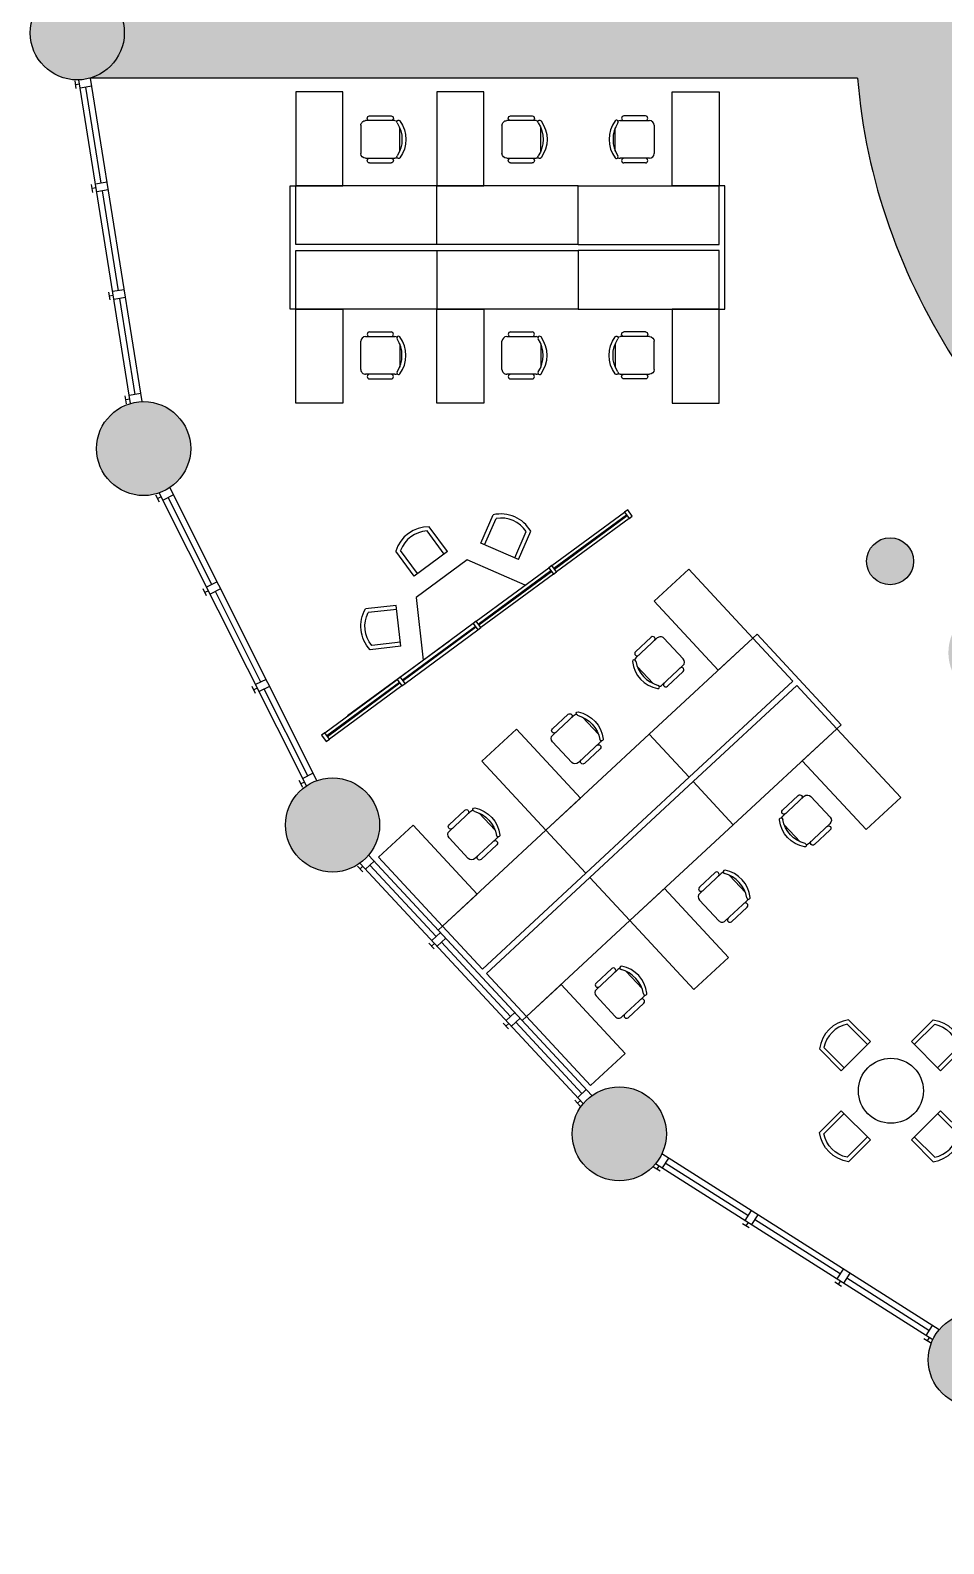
# Model space of a CAD drawing. Header units: centimetres. Extents: x -2286 to 2286, y -2018 to 2018.
# Drawn here: x -2286 to -1102, y -1959 to 3 of the extents above; entities that cross this region are included whole.
import ezdxf

# ---------------------------------------------------------------- set-up
doc = ezdxf.new("R2010")
doc.units = ezdxf.units.CM
doc.header["$LTSCALE"] = 48
doc.header["$MEASUREMENT"] = 0
doc.layers.get('0').update_dxf_attribs({"linetype": 'CONTINUOUS'})
for name, color, linetype, true_color in [('A-flor-fill', 7, 'CONTINUOUS', 0xe8eafd), ('A-furn', 7, 'CONTINUOUS', 0x007300), ('A-furn-glass', 7, 'CONTINUOUS', 0x009494), ('A-furn-syst', 7, 'CONTINUOUS', 0x850000), ('A-shel-fill', 7, 'CONTINUOUS', 0x949494)]:
    doc.layers.add(name, color=color, linetype=linetype, true_color=true_color)
doc.layers.add('A-flor-patn', color=5, linetype='CONTINUOUS')
doc.layers.add('A-wall-shel', color=9, linetype='CONTINUOUS')

# ---------------------------------------------------------------- blocks, each defined once
blk = doc.blocks.new('OfficeChair')
at = {"color": 0}
for p, q in [((-9.599999999999909, 2.400000000000091), (-9.599999999999909, 17.40000000000009)), ((-5.952091793397813, 19.79999999999995), (5.952091793397813, 19.79999999999995)), ((9.599999999999909, 17.40000000000009), (9.599999999999909, 2.400000000000091)), ((-12, 4.400000000000091), (-12, 15.40000000000009)), ((12, 4.400000000000091), (12, 15.40000000000009)), ((7.199999999999818, 0), (-7.199999999999818, 0))]:
    blk.add_line(p, q, dxfattribs=at)
for centre, radius, start, end in [((-10.80000000000018, 15.40000000000009), 1.2, 0, 180), ((-8.93427515625126, 19.21854397323614), 0.8634848993067097, 126.1745029890212, 306.1745029890212), ((-7.199999999999818, 17.40000000000009), 2.4, 153.7164312021626, 180), ((0, 7), 16, 53.8254970109788, 126.1745029890212), ((0, 5.258873381212197), 15.71215325983861, 57.57575250459609, 122.4242474954039), ((8.93427515625126, 19.21854397323614), 0.8634848993067097, 233.8254970109788, 53.8254970109788), ((7.199999999999818, 17.40000000000009), 2.4, 0, 26.28356879783745), ((10.80000000000018, 15.40000000000009), 1.2, 0, 180), ((-10.80000000000018, 4.400000000000091), 1.2, 180, 0), ((-7.199999999999818, 2.400000000000091), 2.4, 180, 270), ((7.199999999999818, 2.400000000000091), 2.4, 270, 0), ((10.80000000000018, 4.400000000000091), 1.2, 180, 0)]:
    blk.add_arc(centre, radius, start, end, dxfattribs=at)
blk = doc.blocks.new('CoffeeChair')
at = {"linetype": 'Continuous'}
for p, q in [((-10.49999999978263, -6.756363620752381e-05), (-10.50010151138667, 15.77575360218032)), ((10.49999999978286, 6.756363620752381e-05), (10.4998984887593, 15.77579851126859)), ((-8.399999999825923, -5.405090894328168e-05), (-8.400094464599533, 14.68062594878722)), ((8.399999999826377, 5.405090894328168e-05), (8.399905535052767, 14.68073405060511)), ((10.49999999978286, 6.756363620752381e-05), (-10.49999999978263, -6.756363620752381e-05))]:
    blk.add_line(p, q, dxfattribs=at)
for radius, start, end in [(17.54929558892543, 53.25083670738347, 126.7494083498814), (15.44929558892548, 57.06374148575811, 122.9369358688072)]:
    blk.add_arc((-7.144025016714295e-05, 1.714205174906283), radius, start, end, dxfattribs=at)

msp = doc.modelspace()

# ---------------------------------------------------------------- hatches: boundary and pattern name
at = {"layer": 'A-flor-fill'}
h = msp.add_hatch(color=256, dxfattribs=at)
h.dxf.hatch_style = 1
h.paths.add_polyline_path([(1038.39236687405, 1201.298669397598, 1), (916.4723668740497, 1201.298669397598, 1)])
h.paths.add_polyline_path([(1916.516703142678, 128.748963809152, 1), (2099.396703142678, 128.748963809152, 1)])
h.paths.add_polyline_path([(1607.486372009439, -116.9105131654046, 1), (1485.566372009439, -116.9105131654046, 1)])
h.paths.add_polyline_path([(91.55092720561959, 923.9920623268588, 1), (-91.3290727943803, 923.9920623268588, 1)])
h.paths.add_polyline_path([(111.4973584997558, -760.3382769764362, 1), (50.53735849975578, -760.3382769764362, 1)])
h.paths.add_polyline_path([(732.6353299377148, -993.1944696397625, 1), (671.6753299377148, -993.1944696397625, 1)])
h.paths.add_polyline_path([(59.52319557057933, -1204.308879529106, 1), (-123.3568044294208, -1204.308879529106, 1)])
h.paths.add_polyline_path([(-973.8901556576553, -803.5186536380791, 1), (-1095.810155657655, -803.5186536380791, 1)])
h.paths.add_polyline_path([(-1140.830466512913, -685.0511847122086, 1), (-1201.790466512913, -685.0511847122086, 1)])
h.paths.add_polyline_path([(-1052.920558636741, 776.1319916199685, 1), (-1113.880558636741, 776.1319916199685, 1)])
h.paths.add_polyline_path([(-1309.946514832543, 671.0814089904317, 1), (-1127.066514832543, 671.0814089904317, 1)])
h = msp.add_hatch(color=256, dxfattribs=at)
h.dxf.hatch_style = 1
edge = h.paths.add_edge_path()
edge.add_line((-700.9290977978502, 433.0409012155934), (-1082.150927205622, 433.1385325023165))
edge.add_ellipse((3.374644518381619, 0.09367149388262078), major_axis=(-1219.200000930956, 0), ratio=0.7801877187911285, start_angle=332.9183807886959, end_angle=356.4781850931019)
edge.add_line((-1213.522875674057, 58.52482332331467), (-2207.982255270148, 58.52482354280807))
edge.add_arc((-2225.04, 2.220050873802393e-07), 60.96, 0, 73.75061869493283, ccw=False)
edge.add_arc((-2225.04, -2.22005096404132e-07), 60.96000000000001, -73.75061869493283, 4.173214165348327e-07, ccw=False)
edge.add_line((-2207.982255270148, -58.52482354280809), (-1213.508073381322, -58.52482376230438))
edge.add_ellipse((3.374644518381619, 0.09367149388262078), major_axis=(-1219.200000930956, 0), ratio=0.7801877187911285, start_angle=363.5331209494697, end_angle=387.0942941384804)
edge.add_line((-1082.028112448621, -433.1385325022462), (-701.150952186485, -433.2360755188611))
edge.add_line((-701.1509521864849, -433.2360755188611), (-700.9290977978503, 433.0409012155934))
at = {"layer": 'A-shel-fill'}
h = msp.add_hatch(color=256, dxfattribs=at)
h.dxf.hatch_style = 1
h.paths.add_polyline_path([(604.6559894777557, 1897.81034185076, 1), (482.7359894777557, 1897.81034185076, 1)])
h.paths.add_polyline_path([(1121.887274026149, 1720.334428369606, 1), (999.9672740261485, 1720.334428369606, 1)])
h.paths.add_polyline_path([(1461.436914816435, 1427.309968672609, 1), (1583.356914816435, 1427.309968672609, 1)])
h.paths.add_polyline_path([(1833.176967312938, 1026.926460509153, 1), (1955.096967312938, 1026.926460509153, 1)])
h.paths.add_polyline_path([(2199.981485038658, 538.9210484727616, 1), (2078.061485038658, 538.9210484727616, 1)])
h.paths.add_polyline_path([(2164.08, -2.220051555923419e-07, 1), (2286, -2.220051555923419e-07, 1)])
h.paths.add_polyline_path([(2199.981485038658, -538.9210484727616, 1), (2078.061485038658, -538.9210484727616, 1)])
h.paths.add_polyline_path([(1955.096967312938, -1026.926460509153, 1), (1833.176967312938, -1026.926460509153, 1)])
h.paths.add_polyline_path([(1583.356914816435, -1427.309968672609, 1), (1461.436914816435, -1427.309968672609, 1)])
h.paths.add_polyline_path([(1121.887274026149, -1720.334428369606, 1), (999.9672740261485, -1720.334428369606, 1)])
h.paths.add_polyline_path([(604.6559894777557, -1897.81034185076, 1), (482.7359894777557, -1897.81034185076, 1)])
h.paths.add_polyline_path([(-482.7359894777557, -1897.81034185076, 1), (-604.6559894777557, -1897.81034185076, 1)])
h.paths.add_polyline_path([(-999.9672740261484, -1720.334428369606, 1), (-1121.887274026149, -1720.334428369606, 1)])
h.paths.add_polyline_path([(-1461.436914816435, -1427.309968672609, 1), (-1583.356914816435, -1427.309968672609, 1)])
h.paths.add_polyline_path([(-1833.176967312938, -1026.926460509153, 1), (-1955.096967312938, -1026.926460509153, 1)])
h.paths.add_polyline_path([(-2199.981485038658, -538.9210484727616, 1), (-2078.061485038658, -538.9210484727616, 1)])
h.paths.add_polyline_path([(-2164.08, -2.220051555923419e-07, 1), (-2286, -2.220051555923419e-07, 1)])
h.paths.add_polyline_path([(-2078.061485038658, 538.9210484727616, 1), (-2199.981485038658, 538.9210484727616, 1)])
h.paths.add_polyline_path([(-1833.176967312938, 1026.926460509153, 1), (-1955.096967312938, 1026.926460509153, 1)])
h.paths.add_polyline_path([(-1583.356914816435, 1427.309968672609, 1), (-1461.436914816435, 1427.309968672609, 1)])
h.paths.add_polyline_path([(-1121.887274026149, 1720.334428369606, 1), (-999.9672740261484, 1720.334428369606, 1)])
h.paths.add_polyline_path([(-604.6559894777557, 1897.81034185076, 1), (-482.7359894777557, 1897.81034185076, 1)])

# ---------------------------------------------------------------- linework, layer by layer
at = {"layer": 'A-flor-patn'}
msp.add_line((-1213.508073381322, -58.52482376230438), (-2207.982255270148, -58.52482354280808), dxfattribs=at)
msp.add_circle((-1171.310466512913, -685.0511847122086), 30.48, dxfattribs=at)
msp.add_ellipse((3.374644518381619, 0.09367149388262078), major_axis=(-1219.200000930956, 0), ratio=0.7801877187911285, start_param=6.344849900619021, end_param=6.756069948399871, dxfattribs=at)
at = {"layer": 'A-furn'}
for p, q in [((-1758.786897501055, -198.1200000383687), (-1941.666897501097, -198.1200000383687)), ((-1575.906897501013, -198.1200000383687), (-1758.786897501055, -198.1200000383687)), ((-1758.786897501055, -274.3200000383664), (-1758.786897501055, -198.1200000383687)), ((-1575.906897501013, -274.3200000383664), (-1575.906897501013, -198.1200000383687)), ((-1575.906897501013, -198.1200000383687), (-1393.026897500972, -198.1200000383687)), ((-1575.906897501013, -274.3200000383664), (-1575.906897501013, -198.1200000383687)), ((-1758.786897501055, -281.9400000383664), (-1758.786897501055, -358.1400000383641)), ((-1575.906897501013, -281.9400000383664), (-1575.906897501013, -358.1400000383641)), ((-1575.906897501013, -281.9400000383664), (-1575.906897501013, -358.1400000383641)), ((-1758.786897501055, -358.1400000383641), (-1941.666897501097, -358.1400000383641)), ((-1575.906897501013, -358.1400000383641), (-1758.786897501055, -358.1400000383641)), ((-1575.906897501013, -358.1400000383641), (-1393.026897500972, -358.1400000383641)), ((-1483.496483543877, -909.2489938003824), (-1349.475760370175, -784.8161196874165)), ((-1374.617718695059, -1026.517126577341), (-1240.596995521357, -902.0842524643753)), ((-1483.496483543877, -909.2489938003824), (-1617.517206717578, -1033.681867913348)), ((-1431.649452663487, -965.0909617894104), (-1483.496483543877, -909.2489938003824)), ((-1431.649452663487, -965.0909617894104), (-1483.496483543877, -909.2489938003824)), ((-1426.464749575448, -970.6751585883135), (-1374.617718695059, -1026.517126577341)), ((-1426.464749575448, -970.6751585883135), (-1374.617718695059, -1026.517126577341)), ((-1617.517206717578, -1033.681867913348), (-1751.53792989128, -1158.114742026314)), ((-1565.670175837189, -1089.523835902377), (-1617.517206717578, -1033.681867913348)), ((-1374.617718695059, -1026.517126577341), (-1508.638441868761, -1150.950000690307)), ((-1560.48547274915, -1095.108032701279), (-1508.638441868761, -1150.950000690307)), ((-1508.638441868761, -1150.950000690307), (-1642.659165042462, -1275.382874803274))]:
    msp.add_line(p, q, dxfattribs=at)
for points in [[(-1880.706897501094, -198.1200000383687), (-1880.706897501094, -76.20000003836641), (-1941.666897501097, -76.20000003836641), (-1941.666897501097, -198.1200000383687)], [(-1697.826897501053, -198.1200000383687), (-1697.826897501053, -76.20000003836641), (-1758.786897501055, -76.20000003836641), (-1758.786897501055, -198.1200000383687)], [(-1453.986897500974, -198.1200000383687), (-1453.986897500974, -76.20000003836641), (-1393.026897500972, -76.20000003836641), (-1393.026897500972, -198.1200000383687)], [(-1880.706897501094, -358.1400000383641), (-1880.706897501094, -480.0600000383664), (-1941.666897501097, -480.0600000383664), (-1941.666897501097, -358.1400000383641)], [(-1697.826897501053, -358.1400000383641), (-1697.826897501053, -480.0600000383664), (-1758.786897501055, -480.0600000383664), (-1758.786897501055, -358.1400000383641)], [(-1453.986897500974, -358.1400000383641), (-1453.986897500974, -480.0600000383664), (-1393.026897500972, -480.0600000383664), (-1393.026897500972, -358.1400000383641)], [(-1394.1493347614, -826.2937443917306), (-1477.104584170027, -736.9465956092813), (-1432.431009778802, -695.4689709049671), (-1349.475760370175, -784.8161196874165)], [(-1285.270569912583, -943.5618771686893), (-1202.315320503956, -1032.909025951139), (-1157.641746112731, -991.4314012468243), (-1240.596995521357, -902.0842524643753)], [(-1572.843632326353, -992.2042432090341), (-1655.79888173498, -902.857094426585), (-1700.472456126205, -944.3347191308994), (-1617.517206717578, -1033.681867913348)], [(-1706.864355500054, -1116.637117322), (-1789.819604908681, -1027.289968539551), (-1834.493179299907, -1068.767593243865), (-1751.53792989128, -1158.114742026314)], [(-1463.964867477535, -1109.472375985993), (-1381.009618068908, -1198.819524768442), (-1425.683192460134, -1240.297149472756), (-1508.638441868761, -1150.950000690307)], [(-1597.985590651237, -1233.905250098959), (-1515.03034124261, -1323.252398881408), (-1559.703915633835, -1364.730023585723), (-1642.659165042462, -1275.382874803274)]]:
    msp.add_lwpolyline(points, close=True, dxfattribs=at)
at = {"layer": 'A-furn-glass'}
for p, q in [((-1607.10715927439, -694.1293502725109), (-1513.020774726267, -624.8520968435342)), ((-1606.354145650162, -695.1520283654249), (-1512.267761102039, -625.8747749364481)), ((-1705.284256194172, -766.4186581983979), (-1611.197871646048, -697.1414047694224)), ((-1704.531242569944, -767.441336291313), (-1610.444858021821, -698.1640828623363)), ((-1803.461353113954, -838.7079661242866), (-1709.374968565829, -769.4307126953116)), ((-1802.708339489724, -839.7306442171999), (-1708.621954941601, -770.4533907882255)), ((-1901.638450033736, -910.997274050174), (-1807.552065485609, -841.7200206211985)), ((-1900.885436409506, -912.019952143088), (-1806.799051861382, -842.7426987141124))]:
    msp.add_line(p, q, dxfattribs=at)
at = {"layer": 'A-furn-syst'}
for p, q in [((-1949.28689750111, -358.1400000383641), (-1949.28689750111, -198.1200000383687)), ((-1949.28689750111, -198.1200000383687), (-1941.66689750111, -198.1200000383687)), ((-1941.66689750111, -274.3200000383711), (-1941.666897501109, -198.1200000383687)), ((-1385.406897500958, -198.1200000383687), (-1393.026897500958, -198.1200000383687)), ((-1393.026897500958, -274.3200000383711), (-1393.026897500959, -198.1200000383687)), ((-1385.406897500958, -358.1400000383641), (-1385.406897500958, -198.1200000383687)), ((-1758.786897501109, -274.3200000383711), (-1941.66689750111, -274.3200000383711)), ((-1575.906897501068, -274.3200000383711), (-1758.786897501069, -274.3200000383711)), ((-1575.906897500959, -274.3200000383711), (-1393.026897500958, -274.3200000383711)), ((-1941.666897501097, -358.1400000383641), (-1941.666897501097, -281.9400000383664)), ((-1941.666897501097, -281.9400000383664), (-1758.786897501055, -281.9400000383664)), ((-1758.786897501055, -281.9400000383664), (-1575.906897501013, -281.9400000383664)), ((-1393.026897500972, -281.9400000383664), (-1575.906897501013, -281.9400000383664)), ((-1393.026897500972, -358.1400000383641), (-1393.026897500972, -281.9400000383664)), ((-1941.66689750111, -358.1400000383641), (-1949.28689750111, -358.1400000383641)), ((-1393.026897500958, -358.1400000383641), (-1385.406897500958, -358.1400000383641)), ((-1609.742706959188, -690.5499769473105), (-1515.656322411064, -621.2727235183337)), ((-1509.63221341724, -629.4541482616493), (-1603.718597965363, -698.7314016906248)), ((-1707.919803878969, -762.8392848731968), (-1613.833419330846, -693.5620314442218)), ((-1607.809310337022, -701.7434561875374), (-1701.895694885146, -771.0207096165129)), ((-1712.010516250627, -765.8513393701116), (-1806.096900798751, -835.128592799086)), ((-1800.072791804928, -843.310017542401), (-1705.986407256803, -774.0327641134248)), ((-1343.891563571262, -779.6314165993676), (-1349.475760370165, -784.8161196874066)), ((-1297.628729489772, -840.6580876764383), (-1349.475760370166, -784.8161196874079)), ((-1235.012798722444, -896.8995493763267), (-1343.891563571262, -779.6314165993676)), ((-1742.711158903391, -788.4566952003155), (-1874.642103533737, -885.5994808454155)), ((-1904.273997718532, -907.4179007249718), (-1810.187613170409, -838.1406472959968)), ((-1431.649452663444, -965.0909617893766), (-1297.628729489772, -840.6580876764383)), ((-1804.163504176585, -846.322072039313), (-1898.249888724709, -915.5993254682915)), ((-1292.444026401747, -846.2422844753474), (-1426.464749575448, -970.6751585883135)), ((-1240.596995521357, -902.0842524643753), (-1292.444026401747, -846.2422844753474)), ((-1240.596995521347, -902.0842524643657), (-1235.012798722444, -896.8995493763267)), ((-1431.649452663524, -965.0909617894506), (-1565.670175837196, -1089.523835902389)), ((-1560.48547274915, -1095.108032701279), (-1426.464749575448, -970.6751585883135)), ((-1565.670175837226, -1089.523835902417), (-1699.690899010898, -1213.956710015355)), ((-1694.506195922851, -1219.540906814245), (-1560.48547274915, -1095.108032701279)), ((-1757.122126690193, -1163.299445114363), (-1751.53792989129, -1158.114742026324)), ((-1648.243361841375, -1280.567577891322), (-1757.122126690193, -1163.299445114363)), ((-1699.690899010898, -1213.956710015355), (-1751.537929891289, -1158.114742026323)), ((-1642.659165042462, -1275.382874803274), (-1694.506195922851, -1219.540906814245)), ((-1642.659165042472, -1275.382874803283), (-1648.243361841375, -1280.567577891322))]:
    msp.add_line(p, q, dxfattribs=at)
for points in [[(-1515.656322411064, -621.2727235183337), (-1509.63221341724, -629.4541482616493), (-1505.541501045583, -626.4420937647391), (-1511.565610039406, -618.2606690214229)], [(-1613.833419330846, -693.5620314442218), (-1607.809310337022, -701.7434561875374), (-1603.718597965363, -698.7314016906248), (-1609.742706959188, -690.5499769473105)], [(-1712.010516250627, -765.8513393701116), (-1705.986407256803, -774.0327641134248), (-1701.895694885146, -771.0207096165129), (-1707.919803878969, -762.8392848731968)], [(-1810.187613170409, -838.1406472959968), (-1804.163504176585, -846.322072039313), (-1800.072791804928, -843.310017542401), (-1806.096900798751, -835.128592799086)], [(-1908.36471009019, -910.4299552218844), (-1902.340601096366, -918.6113799652011), (-1898.249888724709, -915.5993254682915), (-1904.273997718532, -907.4179007249718)]]:
    msp.add_lwpolyline(points, close=True, dxfattribs=at)
at = {"layer": 'A-furn-syst', "flags": 128}
msp.add_lwpolyline([(-1644.53406198361, -716.1673872744279), (-1719.580858222716, -683.3253088881252), (-1785.54633053789, -731.8967017106739), (-1776.465006613956, -813.310172919528)], dxfattribs=at)
at = {"layer": 'A-furn-syst'}
msp.add_circle((-1170.34014431529, -1371.472468999827), 42.18285275286378, dxfattribs=at)
at = {"layer": 'A-wall-shel'}
for p, q in [((-2141.02972574281, -477.99413677297), (-2207.982255270148, -58.52482354280808)), ((-2226.371507586145, -72.23275932442466), (-2227.972899838806, -62.19975664062643)), ((-2222.155702370572, -66.41556185619562), (-2227.172203712473, -67.21625798252555)), ((-2156.079229768512, -480.3962251519591), (-2223.031759295848, -60.92691192179667)), ((-2206.305502218542, -69.02997481910673), (-2221.355006244241, -71.43206319809532)), ((-2193.965073300563, -194.6898536646234), (-2213.830254231387, -70.23101900860131)), ((-2186.44032128772, -193.4888094751294), (-2201.48982531342, -195.890897854118)), ((-2204.904934402662, -206.7245966642472), (-2206.506326655323, -196.691593980449)), ((-2200.689129187089, -200.9073991960182), (-2205.70563052899, -201.7080953223481)), ((-2184.838929035059, -203.5218121589287), (-2199.888433060758, -205.9239005379173)), ((-2171.697803990752, -334.1981923463451), (-2192.363681047904, -204.7228563484222)), ((-2164.173051977909, -332.997148156851), (-2179.222556003609, -335.3992365358396)), ((-2182.637665092853, -346.2329353459689), (-2184.239057345515, -336.1999326621707)), ((-2178.42185987728, -340.4157378777399), (-2183.438361219182, -341.2164340040698)), ((-2162.571659725248, -343.0301508406504), (-2177.621163750947, -345.432239219639)), ((-2150.231230807269, -468.6900296861653), (-2170.096411738091, -344.2311950301439)), ((-2161.171091909373, -480.7247726857904), (-2162.772484162034, -470.6917700019922)), ((-2142.706478794426, -467.4889854966719), (-2157.755982820126, -469.8910738756605)), ((-2156.9552866938, -474.9075752175613), (-2161.971788035701, -475.7082713438912)), ((-2118.474807367999, -608.1827149030288), (-2123.031619763201, -599.1019076264176)), ((-2116.212809927296, -601.3639050671234), (-2120.753213565601, -603.6423112647237)), ((-1928.074005600376, -976.2865648509174), (-2118.705657666135, -596.3961627237995)), ((-2100.313192814793, -599.0690901126341), (-2113.934403729708, -605.9043087054347)), ((-2050.558093870614, -715.2107300664762), (-2107.123798272247, -602.4866994090318)), ((-1914.452794685459, -969.4513462581144), (-2105.08444675122, -589.5609441309965)), ((-2057.352290571177, -729.9875528370844), (-2061.909102966378, -720.9067455604733)), ((-2055.090293130474, -723.168743001179), (-2059.630696768778, -725.4471491987795)), ((-2043.747488413155, -711.7931207700722), (-2057.36869932807, -718.6283393628728)), ((-2039.190676017957, -720.8739280466827), (-2052.811886932872, -727.7091466394835)), ((-1987.157170876185, -841.55597163883), (-2046.001281475415, -724.2915373430845)), ((-1980.346565418722, -838.1383623424276), (-1993.967776333637, -844.9735809352278)), ((-1993.951367576755, -856.3327944094451), (-1998.508179971956, -847.251987132834)), ((-1991.689370136052, -849.5139845735397), (-1996.229773774357, -851.7923907711402)), ((-1975.789753023523, -847.2191696190376), (-1989.410963938438, -854.054388211839)), ((-1926.034654079349, -963.3608095728833), (-1982.600358480982, -850.6367789154389)), ((-1919.224048621888, -959.9432002764798), (-1932.845259536803, -966.7784188692812)), ((-1932.828850779933, -978.1376323435043), (-1937.385663175133, -969.0568250668931)), ((-1930.566853339229, -971.3188225075988), (-1935.107256977534, -973.5972287051999)), ((-1569.133416593318, -1388.171483754827), (-1858.56885913386, -1076.434351603012)), ((-1840.162208359002, -1073.860927544209), (-1851.330601956807, -1084.230333720287)), ((-1557.965022995513, -1377.80207757875), (-1847.400465536055, -1066.064945426935)), ((-1759.854210304694, -1171.556023494776), (-1845.746405157907, -1079.045630632249)), ((-1855.053399822749, -1087.686802445646), (-1861.966337273468, -1080.241206713775)), ((-1854.787070682172, -1080.507535854353), (-1858.509868548108, -1083.964004579712)), ((-1754.270013505791, -1166.371320406739), (-1765.438407103597, -1176.740726582817)), ((-1747.35707605507, -1173.816916138609), (-1758.525469652876, -1184.186322314687)), ((-1762.248267518813, -1187.642791040044), (-1769.161204969532, -1180.197195308173)), ((-1761.981938378236, -1180.463524448751), (-1765.704736244171, -1183.91999317411)), ((-1663.592609275398, -1275.234809955114), (-1752.941272853973, -1179.001619226649)), ((-1658.008412476497, -1270.050106867074), (-1669.176806074302, -1280.419513043153)), ((-1665.986666489519, -1291.321577500381), (-1672.899603940238, -1283.87598176851)), ((-1665.720337348942, -1284.142310909088), (-1669.443135214877, -1287.598779634447)), ((-1651.095475025776, -1277.495702598945), (-1662.263868623581, -1287.865108775023)), ((-1570.787476971468, -1375.190798549513), (-1656.679671824679, -1282.680405686985)), ((-1565.203280172565, -1370.006095461475), (-1576.371673770371, -1380.375501637553)), ((-1573.181534185583, -1391.277566094778), (-1580.094471636301, -1383.831970362906)), ((-1572.915205045006, -1384.098299503485), (-1576.638002910941, -1387.554768228844)), ((-1469.569532696998, -1475.898364384091), (-1478.146500559747, -1470.452152647353)), ((-1116.07011175631, -1694.346180120346), (-1475.423394691382, -1466.163668715994)), ((-1471.134910760002, -1468.886774584347), (-1473.858016628371, -1473.175258515721)), ((-1107.900794151202, -1681.480728326223), (-1467.254077086273, -1453.29821692187)), ((-1458.677109223529, -1458.74442865861), (-1466.846426828638, -1471.609880452733)), ((-1355.708249425548, -1533.154106176717), (-1462.761768026084, -1465.177154555668)), ((-1351.623590622996, -1526.721380279656), (-1359.792908228105, -1539.586832073779)), ((-1353.939046233728, -1549.321527741883), (-1362.516014096476, -1543.875316005145)), ((-1355.504424296731, -1542.309937942139), (-1358.227530165101, -1546.598421873513)), ((-1343.04662276025, -1532.167592016394), (-1351.215940365358, -1545.033043810517)), ((-1236.192907279781, -1609.044079128761), (-1347.1312815628, -1538.600317913453)), ((-1232.108248477229, -1602.611353231701), (-1240.277566082338, -1615.476805025824)), ((-1223.531280614483, -1608.05756496844), (-1231.700598219592, -1620.923016762563)), ((-1234.423704087961, -1625.211500693936), (-1243.00067195071, -1619.765288957198)), ((-1235.989082150965, -1618.199910894192), (-1238.712188019334, -1622.488394825567)), ((-1120.966049065385, -1682.210946212441), (-1227.615939417033, -1614.490290865499)), ((-1116.881390262831, -1675.778220315382), (-1125.05070786794, -1688.643672109504)), ((-1119.196845873568, -1698.378367777623), (-1127.773813736316, -1692.932156040886)), ((-1120.762223936571, -1691.36677797788), (-1123.485329804941, -1695.655261909254))]:
    msp.add_line(p, q, dxfattribs=at)
for centre in [(-2225.04, 2.220050873802393e-07), (-2225.04, -2.220050873802393e-07), (-2139.021485038658, -538.9210484727615), (-1894.136967312938, -1026.926460509153), (-1522.396914816435, -1427.309968672609), (-1060.927274026149, -1720.334428369606)]:
    msp.add_circle(centre, 60.96, dxfattribs=at)

# ---------------------------------------------------------------- block references
at = {"layer": 'A-furn', "yscale": 2.54, "zscale": 2.54}
for name, p, xscale, rotation in [('OfficeChair', (-1857.389112987226, -138.1111840790596), -2.54, 270), ('OfficeChair', (-1674.509112987184, -138.1111840790596), -2.54, 270), ('OfficeChair', (-1477.304682014843, -138.1111840790596), 2.54, 90), ('OfficeChair', (-1857.389112987226, -418.1488159976733), 2.54, 270), ('OfficeChair', (-1674.509112987184, -418.1488159976733), 2.54, 270), ('OfficeChair', (-1477.304682014843, -418.1488159976733), -2.54, 90), ('CoffeeChair', (-1677.60777317257, -672.219054724223), 2.54, 336.3644192389281), ('CoffeeChair', (-1766.775160069388, -688.3100837375326), 2.54, 36.36441923892811), ('CoffeeChair', (-1808.612903142805, -768.6801487819063), -2.54, 96.36515659344491), ('OfficeChair', (-1452.067837524347, -798.18281937721), 2.54, 132.8754735864811), ('OfficeChair', (-1596.585993976477, -932.3621398807909), -2.54, 312.8754735864811), ('OfficeChair', (-1261.528208262459, -1003.403980496933), -2.54, 132.8754735864811), ('OfficeChair', (-1730.606717150178, -1056.795013993757), -2.54, 312.8754735864811), ('OfficeChair', (-1406.046364714589, -1137.583301000514), 2.54, 312.8754735864811), ('OfficeChair', (-1540.06708788829, -1262.01617511348), 2.54, 312.8754735864811), ('CoffeeChair', (-1215.802094784741, -1326.692611880446, 5.000638877012143), 2.54, 44.9996313227416), ('CoffeeChair', (-1124.878193845838, -1326.692611880446, 5.000638877012143), -2.54, 315.0003686772585), ('CoffeeChair', (-1215.802094784741, -1416.252326119207, 5.000638877012143), -2.54, 135.0003686772584), ('CoffeeChair', (-1124.878193845838, -1416.252326119207, 5.000638877012143), 2.54, 224.9996313227415)]:
    msp.add_blockref(name, p, dxfattribs=dict(at, xscale=xscale, rotation=rotation))

doc.saveas('drawing.dxf')
